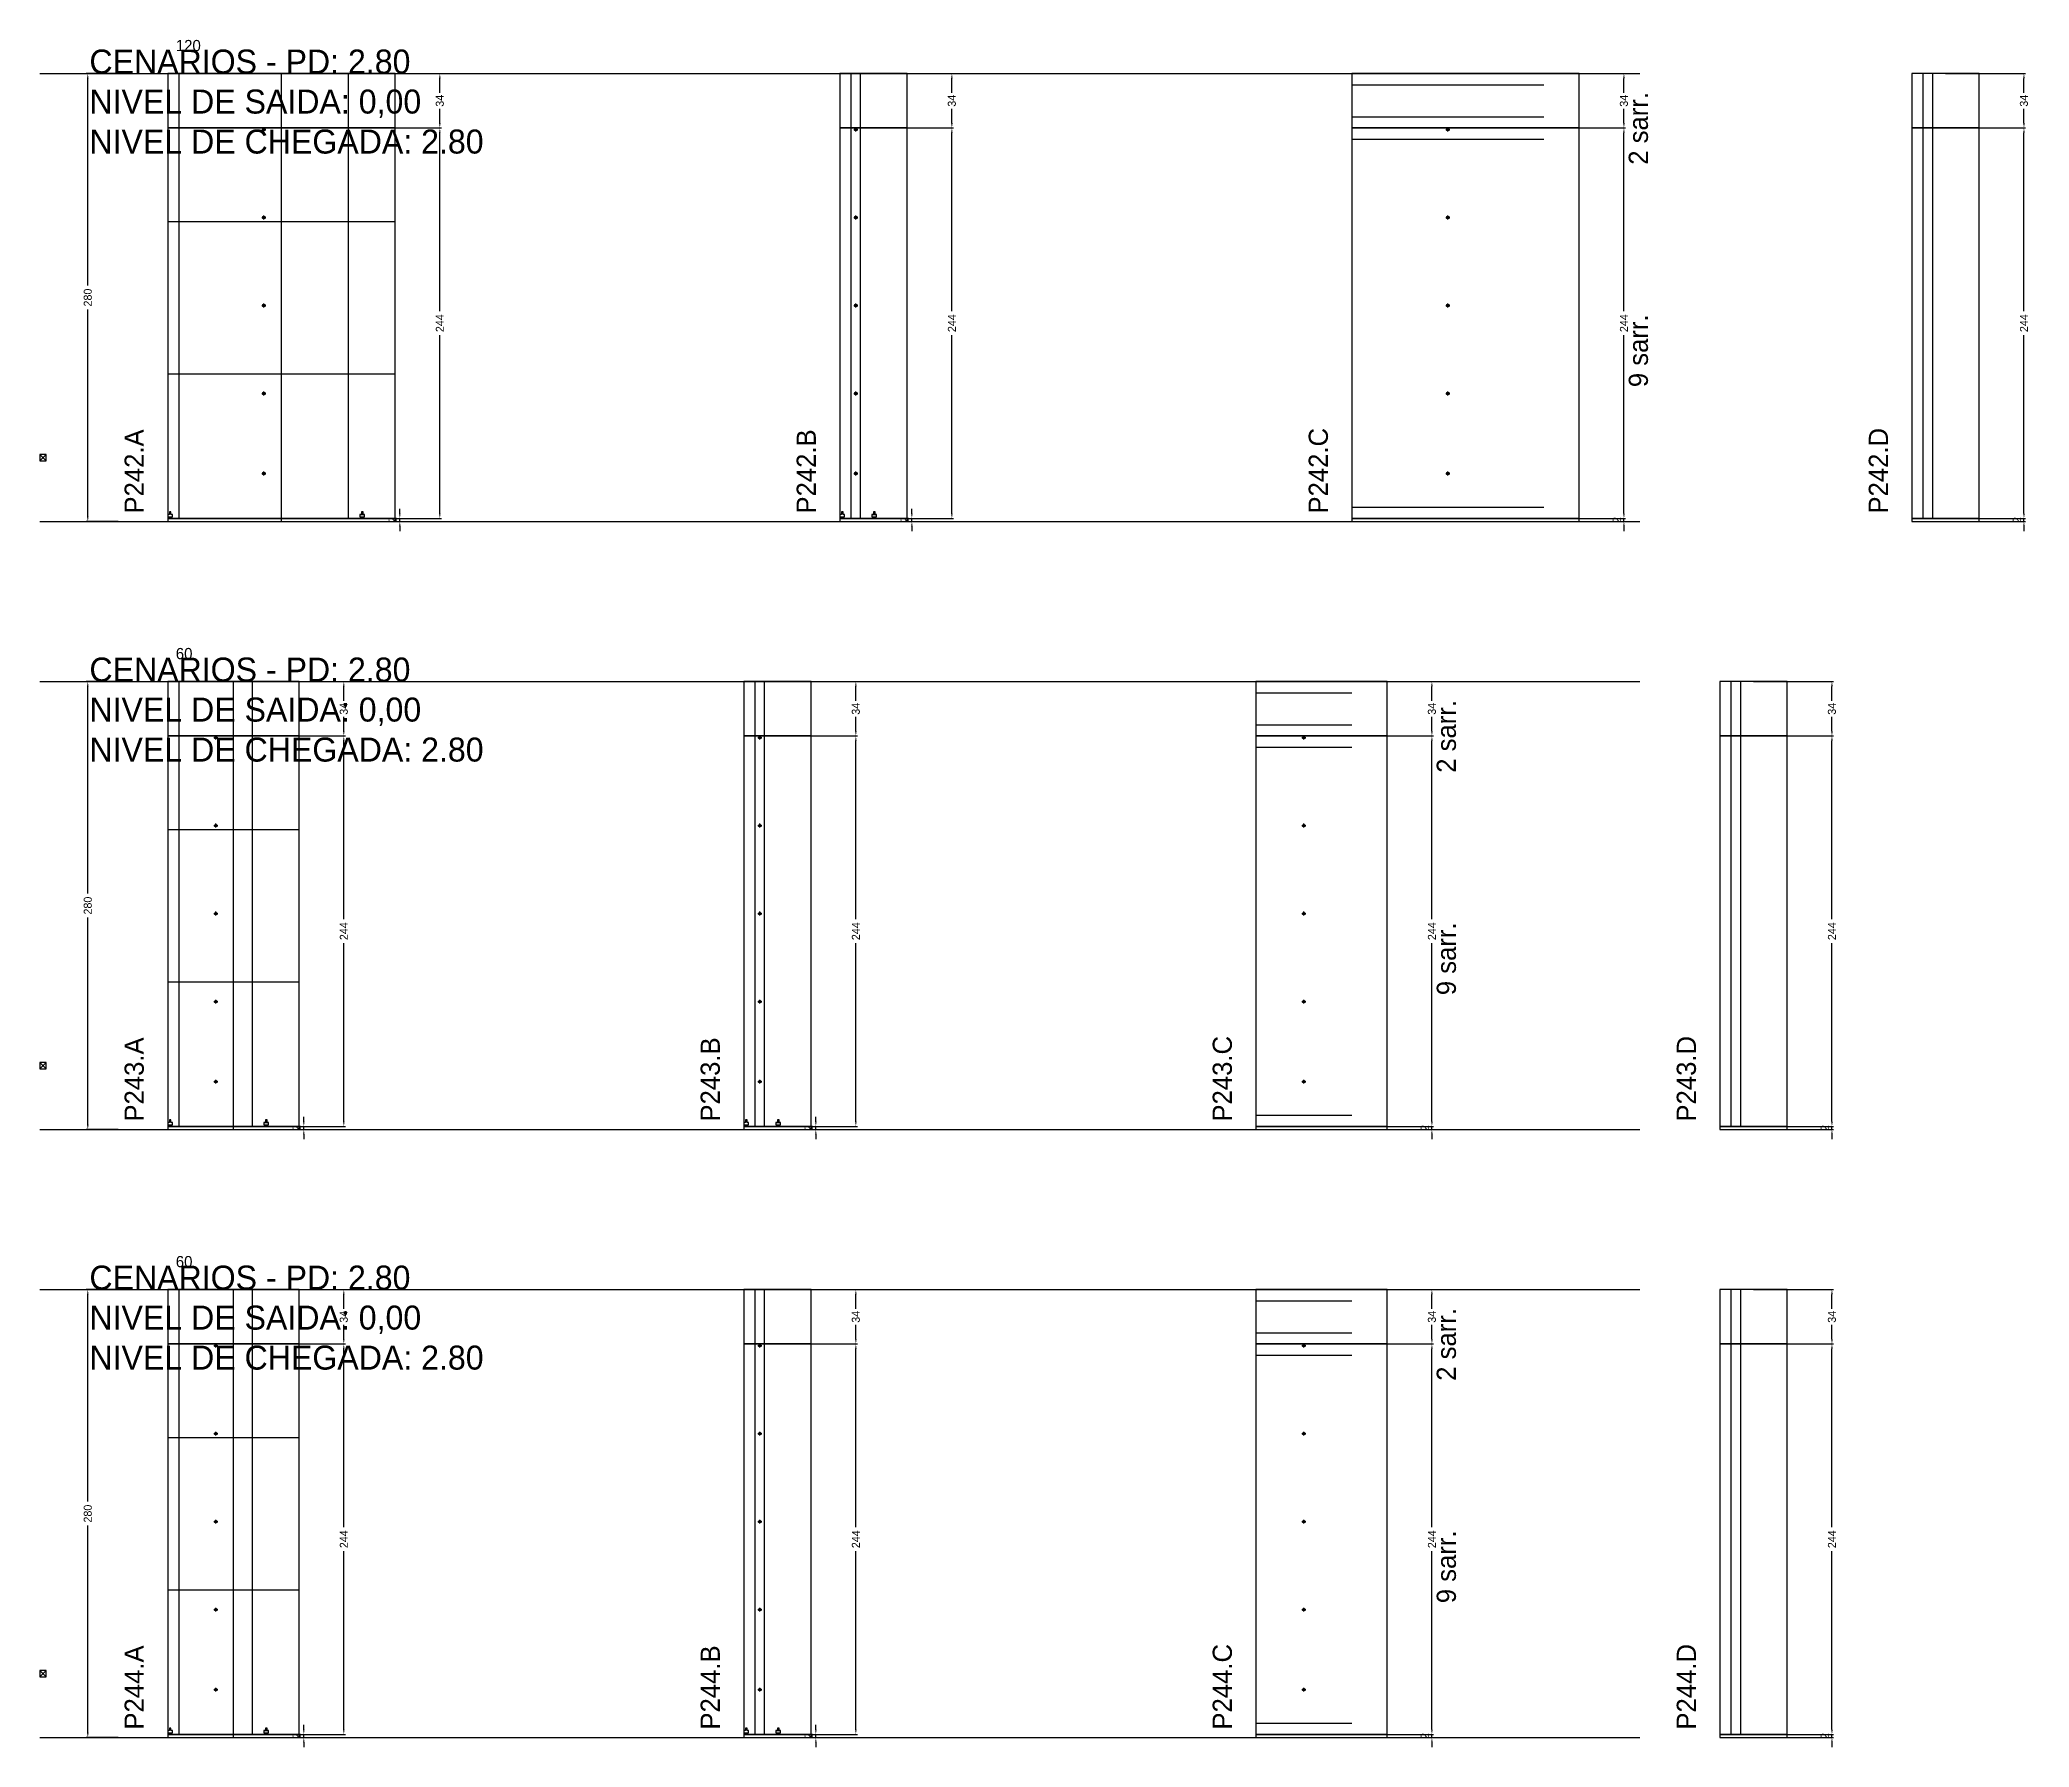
# Model space of a CAD drawing. Header units: centimetres. Extents: x -10500 to 4299, y -38766 to 295.
# Drawn here: x -7000 to -5757, y -32686 to -31619 of the extents above; entities that cross this region are included whole.
import ezdxf

# ---------------------------------------------------------------- set-up
doc = ezdxf.new("R2010")
doc.units = ezdxf.units.CM
doc.linetypes.add('DASHED', pattern=[2, -2])
for name, color, linetype in [('COTA', 241, 'Continuous'), ('COTAS FURACAO', 16, 'Continuous'), ('Madeira', 30, 'Continuous'), ('NOMENCLATURA', 7, 'Continuous'), ('Nível', 160, 'Continuous'), ('Painéis', 200, 'Continuous'), ('Perfil Metálico', 150, 'Continuous'), ('SARR_2.2x7', 40, 'Continuous'), ('texto', 7, 'Continuous')]:
    doc.layers.add(name, color=color, linetype=linetype)
doc.dimstyles.new('PAINEL-NOVA', dxfattribs={"dimtxt": 5, "dimasz": 3, "dimexe": 1, "dimexo": 1, "dimgap": 1, "dimtad": 1, "dimcen": 2.5, "dimazin": 3, "dimtfac": 1, "dimtmove": 0, "dimatfit": 3})

# ---------------------------------------------------------------- blocks, each defined once
blk = doc.blocks.new('_CLOSEDFILLED')
at = {"color": 0, "linetype": 'BYBLOCK'}
blk.add_solid([(-1, 0.16), (0, 0), (-1, -0.16)], dxfattribs=at)
blk = doc.blocks.new('*D2223')
for p, q in [((-6951, -31640), (-6971, -31640)), ((-6970, -31772.5), (-6970, -31643)), ((-6970, -31917), (-6970, -31787.5)), ((-6951, -31920), (-6971, -31920))]:
    blk.add_line(p, q)
at = {"layer": 'Defpoints'}
for p in [(-6950, -31640), (-6970, -31920), (-6950, -31920)]:
    blk.add_point(p, dxfattribs=at)
at = {"layer": 'COTA', "xscale": 3, "yscale": 3}
for p, rotation in [((-6970, -31640), 90), ((-6970, -31920), 270)]:
    blk.add_blockref('_CLOSEDFILLED', p, dxfattribs=dict(at, rotation=rotation))
at = {"layer": 'COTA', "insert": (-6970, -31780), "char_height": 5, "attachment_point": 5, "rotation": 90}
blk.add_mtext('280', dxfattribs=at)
blk = doc.blocks.new('MULDURA')
at = {"layer": 'Paineis'}
for p, q in [((0, 0), (4, 4)), ((4, 0), (0, 4))]:
    blk.add_line(p, q, dxfattribs=at)
blk.add_lwpolyline([(0, 0), (4, 0), (4, 4), (0, 4)], close=True, dxfattribs=at)
blk = doc.blocks.new('*D2225')
for p, q in [((-6799, -31674), (-6749, -31674)), ((-6750, -31788.5), (-6750, -31677)), ((-6750, -31915), (-6750, -31803.5)), ((-6799, -31918), (-6749, -31918))]:
    blk.add_line(p, q)
at = {"layer": 'Defpoints'}
for p in [(-6800, -31674), (-6800, -31918), (-6750, -31918)]:
    blk.add_point(p, dxfattribs=at)
at = {"layer": 'COTA', "xscale": 3, "yscale": 3}
for p, rotation in [((-6750, -31674), 90), ((-6750, -31918), 270)]:
    blk.add_blockref('_CLOSEDFILLED', p, dxfattribs=dict(at, rotation=rotation))
at = {"layer": 'COTA', "insert": (-6750, -31796), "char_height": 5, "attachment_point": 5, "rotation": 90}
blk.add_mtext('244', dxfattribs=at)
blk = doc.blocks.new('*D2226')
for p, q in [((-6799, -31640), (-6749, -31640)), ((-6750, -31652), (-6750, -31643)), ((-6750, -31671), (-6750, -31662)), ((-6799, -31674), (-6749, -31674))]:
    blk.add_line(p, q)
at = {"layer": 'Defpoints'}
for p in [(-6800, -31640), (-6800, -31674), (-6750, -31674)]:
    blk.add_point(p, dxfattribs=at)
at = {"layer": 'COTA', "xscale": 3, "yscale": 3}
for p, rotation in [((-6750, -31640), 90), ((-6750, -31674), 270)]:
    blk.add_blockref('_CLOSEDFILLED', p, dxfattribs=dict(at, rotation=rotation))
at = {"layer": 'COTA', "insert": (-6750, -31657), "char_height": 5, "attachment_point": 5, "rotation": 90}
blk.add_mtext('34', dxfattribs=at)
blk = doc.blocks.new('SLIPTEE')
at = {"layer": 'Paineis'}
blk.add_lwpolyline([(0, 0), (3, 0), (3, 1.5), (2, 1.5), (2, 3), (1, 3), (1, 1.5), (0, 1.5)], close=True, dxfattribs=at)
blk = doc.blocks.new('SLIPTDD')
at = {"layer": 'Paineis'}
blk.add_line((0, 1.5), (3, 1.5), dxfattribs=at)
blk.add_lwpolyline([(0, 0), (3, 0), (3, 1.5), (2, 1.5), (2, 3), (1, 3), (1, 1.5), (0, 1.5)], close=True, dxfattribs=at)
blk = doc.blocks.new('furacao')
at = {"layer": 'COTAS FURACAO'}
for p, q in [((-1.2, 0), (1.2, 0)), ((0, -1.2), (0, 1.2))]:
    blk.add_line(p, q, dxfattribs=at)
blk.add_circle((0, 0), 0.8, dxfattribs=at)
blk = doc.blocks.new('*D2228')
for p, q in [((-6479, -31674), (-6429, -31674)), ((-6430, -31788.5), (-6430, -31677)), ((-6430, -31915), (-6430, -31803.5)), ((-6479, -31918), (-6429, -31918))]:
    blk.add_line(p, q)
at = {"layer": 'Defpoints'}
for p in [(-6480, -31674), (-6480, -31918), (-6430, -31918)]:
    blk.add_point(p, dxfattribs=at)
at = {"layer": 'COTA', "xscale": 3, "yscale": 3}
for p, rotation in [((-6430, -31674), 90), ((-6430, -31918), 270)]:
    blk.add_blockref('_CLOSEDFILLED', p, dxfattribs=dict(at, rotation=rotation))
at = {"layer": 'COTA', "insert": (-6430, -31796), "char_height": 5, "attachment_point": 5, "rotation": 90}
blk.add_mtext('244', dxfattribs=at)
blk = doc.blocks.new('*D2229')
for p, q in [((-6479, -31640), (-6429, -31640)), ((-6430, -31652), (-6430, -31643)), ((-6430, -31671), (-6430, -31662)), ((-6479, -31674), (-6429, -31674))]:
    blk.add_line(p, q)
at = {"layer": 'Defpoints'}
for p in [(-6480, -31640), (-6480, -31674), (-6430, -31674)]:
    blk.add_point(p, dxfattribs=at)
at = {"layer": 'COTA', "xscale": 3, "yscale": 3}
for p, rotation in [((-6430, -31640), 90), ((-6430, -31674), 270)]:
    blk.add_blockref('_CLOSEDFILLED', p, dxfattribs=dict(at, rotation=rotation))
at = {"layer": 'COTA', "insert": (-6430, -31657), "char_height": 5, "attachment_point": 5, "rotation": 90}
blk.add_mtext('34', dxfattribs=at)
blk = doc.blocks.new('*D2231')
for p, q in [((-6059, -31674), (-6009, -31674)), ((-6010, -31788.5), (-6010, -31677)), ((-6010, -31915), (-6010, -31803.5)), ((-6059, -31918), (-6009, -31918))]:
    blk.add_line(p, q)
at = {"layer": 'Defpoints'}
for p in [(-6060, -31674), (-6060, -31918), (-6010, -31918)]:
    blk.add_point(p, dxfattribs=at)
at = {"layer": 'COTA', "xscale": 3, "yscale": 3}
for p, rotation in [((-6010, -31674), 90), ((-6010, -31918), 270)]:
    blk.add_blockref('_CLOSEDFILLED', p, dxfattribs=dict(at, rotation=rotation))
at = {"layer": 'COTA', "insert": (-6010, -31796), "char_height": 5, "attachment_point": 5, "rotation": 90}
blk.add_mtext('244', dxfattribs=at)
blk = doc.blocks.new('*D2232')
for p, q in [((-6059, -31640), (-6009, -31640)), ((-6010, -31652), (-6010, -31643)), ((-6010, -31671), (-6010, -31662)), ((-6059, -31674), (-6009, -31674))]:
    blk.add_line(p, q)
at = {"layer": 'Defpoints'}
for p in [(-6060, -31640), (-6060, -31674), (-6010, -31674)]:
    blk.add_point(p, dxfattribs=at)
at = {"layer": 'COTA', "xscale": 3, "yscale": 3}
for p, rotation in [((-6010, -31640), 90), ((-6010, -31674), 270)]:
    blk.add_blockref('_CLOSEDFILLED', p, dxfattribs=dict(at, rotation=rotation))
at = {"layer": 'COTA', "insert": (-6010, -31657), "char_height": 5, "attachment_point": 5, "rotation": 90}
blk.add_mtext('34', dxfattribs=at)
blk = doc.blocks.new('*D2234')
for p, q in [((-5809, -31674), (-5759, -31674)), ((-5760, -31788.5), (-5760, -31677)), ((-5760, -31915), (-5760, -31803.5)), ((-5809, -31918), (-5759, -31918))]:
    blk.add_line(p, q)
at = {"layer": 'Defpoints'}
for p in [(-5810, -31674), (-5810, -31918), (-5760, -31918)]:
    blk.add_point(p, dxfattribs=at)
at = {"layer": 'COTA', "xscale": 3, "yscale": 3}
for p, rotation in [((-5760, -31674), 90), ((-5760, -31918), 270)]:
    blk.add_blockref('_CLOSEDFILLED', p, dxfattribs=dict(at, rotation=rotation))
at = {"layer": 'COTA', "insert": (-5760, -31796), "char_height": 5, "attachment_point": 5, "rotation": 90}
blk.add_mtext('244', dxfattribs=at)
blk = doc.blocks.new('*D2235')
for p, q in [((-5809, -31640), (-5759, -31640)), ((-5760, -31652), (-5760, -31643)), ((-5760, -31671), (-5760, -31662)), ((-5809, -31674), (-5759, -31674))]:
    blk.add_line(p, q)
at = {"layer": 'Defpoints'}
for p in [(-5810, -31640), (-5810, -31674), (-5760, -31674)]:
    blk.add_point(p, dxfattribs=at)
at = {"layer": 'COTA', "xscale": 3, "yscale": 3}
for p, rotation in [((-5760, -31640), 90), ((-5760, -31674), 270)]:
    blk.add_blockref('_CLOSEDFILLED', p, dxfattribs=dict(at, rotation=rotation))
at = {"layer": 'COTA', "insert": (-5760, -31657), "char_height": 5, "attachment_point": 5, "rotation": 90}
blk.add_mtext('34', dxfattribs=at)
blk = doc.blocks.new('*D2249')
for p, q in [((-6951, -32020), (-6971, -32020)), ((-6970, -32152.5), (-6970, -32023)), ((-6970, -32297), (-6970, -32167.5)), ((-6951, -32300), (-6971, -32300))]:
    blk.add_line(p, q)
at = {"layer": 'Defpoints'}
for p in [(-6950, -32020), (-6970, -32300), (-6950, -32300)]:
    blk.add_point(p, dxfattribs=at)
at = {"layer": 'COTA', "xscale": 3, "yscale": 3}
for p, rotation in [((-6970, -32020), 90), ((-6970, -32300), 270)]:
    blk.add_blockref('_CLOSEDFILLED', p, dxfattribs=dict(at, rotation=rotation))
at = {"layer": 'COTA', "insert": (-6970, -32160), "char_height": 5, "attachment_point": 5, "rotation": 90}
blk.add_mtext('280', dxfattribs=at)
blk = doc.blocks.new('*D2251')
for p, q in [((-6859, -32054), (-6809, -32054)), ((-6810, -32168.5), (-6810, -32057)), ((-6810, -32295), (-6810, -32183.5)), ((-6859, -32298), (-6809, -32298))]:
    blk.add_line(p, q)
at = {"layer": 'Defpoints'}
for p in [(-6860, -32054), (-6860, -32298), (-6810, -32298)]:
    blk.add_point(p, dxfattribs=at)
at = {"layer": 'COTA', "xscale": 3, "yscale": 3}
for p, rotation in [((-6810, -32054), 90), ((-6810, -32298), 270)]:
    blk.add_blockref('_CLOSEDFILLED', p, dxfattribs=dict(at, rotation=rotation))
at = {"layer": 'COTA', "insert": (-6810, -32176), "char_height": 5, "attachment_point": 5, "rotation": 90}
blk.add_mtext('244', dxfattribs=at)
blk = doc.blocks.new('*D2252')
for p, q in [((-6859, -32020), (-6809, -32020)), ((-6810, -32032), (-6810, -32023)), ((-6810, -32051), (-6810, -32042)), ((-6859, -32054), (-6809, -32054))]:
    blk.add_line(p, q)
at = {"layer": 'Defpoints'}
for p in [(-6860, -32020), (-6860, -32054), (-6810, -32054)]:
    blk.add_point(p, dxfattribs=at)
at = {"layer": 'COTA', "xscale": 3, "yscale": 3}
for p, rotation in [((-6810, -32020), 90), ((-6810, -32054), 270)]:
    blk.add_blockref('_CLOSEDFILLED', p, dxfattribs=dict(at, rotation=rotation))
at = {"layer": 'COTA', "insert": (-6810, -32037), "char_height": 5, "attachment_point": 5, "rotation": 90}
blk.add_mtext('34', dxfattribs=at)
blk = doc.blocks.new('*D2254')
for p, q in [((-6539, -32054), (-6489, -32054)), ((-6490, -32168.5), (-6490, -32057)), ((-6490, -32295), (-6490, -32183.5)), ((-6539, -32298), (-6489, -32298))]:
    blk.add_line(p, q)
at = {"layer": 'Defpoints'}
for p in [(-6540, -32054), (-6540, -32298), (-6490, -32298)]:
    blk.add_point(p, dxfattribs=at)
at = {"layer": 'COTA', "xscale": 3, "yscale": 3}
for p, rotation in [((-6490, -32054), 90), ((-6490, -32298), 270)]:
    blk.add_blockref('_CLOSEDFILLED', p, dxfattribs=dict(at, rotation=rotation))
at = {"layer": 'COTA', "insert": (-6490, -32176), "char_height": 5, "attachment_point": 5, "rotation": 90}
blk.add_mtext('244', dxfattribs=at)
blk = doc.blocks.new('*D2255')
for p, q in [((-6539, -32020), (-6489, -32020)), ((-6490, -32032), (-6490, -32023)), ((-6490, -32051), (-6490, -32042)), ((-6539, -32054), (-6489, -32054))]:
    blk.add_line(p, q)
at = {"layer": 'Defpoints'}
for p in [(-6540, -32020), (-6540, -32054), (-6490, -32054)]:
    blk.add_point(p, dxfattribs=at)
at = {"layer": 'COTA', "xscale": 3, "yscale": 3}
for p, rotation in [((-6490, -32020), 90), ((-6490, -32054), 270)]:
    blk.add_blockref('_CLOSEDFILLED', p, dxfattribs=dict(at, rotation=rotation))
at = {"layer": 'COTA', "insert": (-6490, -32037), "char_height": 5, "attachment_point": 5, "rotation": 90}
blk.add_mtext('34', dxfattribs=at)
blk = doc.blocks.new('*D2257')
for p, q in [((-6179, -32054), (-6129, -32054)), ((-6130, -32168.5), (-6130, -32057)), ((-6130, -32295), (-6130, -32183.5)), ((-6179, -32298), (-6129, -32298))]:
    blk.add_line(p, q)
at = {"layer": 'Defpoints'}
for p in [(-6180, -32054), (-6180, -32298), (-6130, -32298)]:
    blk.add_point(p, dxfattribs=at)
at = {"layer": 'COTA', "xscale": 3, "yscale": 3}
for p, rotation in [((-6130, -32054), 90), ((-6130, -32298), 270)]:
    blk.add_blockref('_CLOSEDFILLED', p, dxfattribs=dict(at, rotation=rotation))
at = {"layer": 'COTA', "insert": (-6130, -32176), "char_height": 5, "attachment_point": 5, "rotation": 90}
blk.add_mtext('244', dxfattribs=at)
blk = doc.blocks.new('*D2258')
for p, q in [((-6179, -32020), (-6129, -32020)), ((-6130, -32032), (-6130, -32023)), ((-6130, -32051), (-6130, -32042)), ((-6179, -32054), (-6129, -32054))]:
    blk.add_line(p, q)
at = {"layer": 'Defpoints'}
for p in [(-6180, -32020), (-6180, -32054), (-6130, -32054)]:
    blk.add_point(p, dxfattribs=at)
at = {"layer": 'COTA', "xscale": 3, "yscale": 3}
for p, rotation in [((-6130, -32020), 90), ((-6130, -32054), 270)]:
    blk.add_blockref('_CLOSEDFILLED', p, dxfattribs=dict(at, rotation=rotation))
at = {"layer": 'COTA', "insert": (-6130, -32037), "char_height": 5, "attachment_point": 5, "rotation": 90}
blk.add_mtext('34', dxfattribs=at)
blk = doc.blocks.new('*D2260')
for p, q in [((-5929, -32054), (-5879, -32054)), ((-5880, -32168.5), (-5880, -32057)), ((-5880, -32295), (-5880, -32183.5)), ((-5929, -32298), (-5879, -32298))]:
    blk.add_line(p, q)
at = {"layer": 'Defpoints'}
for p in [(-5930, -32054), (-5930, -32298), (-5880, -32298)]:
    blk.add_point(p, dxfattribs=at)
at = {"layer": 'COTA', "xscale": 3, "yscale": 3}
for p, rotation in [((-5880, -32054), 90), ((-5880, -32298), 270)]:
    blk.add_blockref('_CLOSEDFILLED', p, dxfattribs=dict(at, rotation=rotation))
at = {"layer": 'COTA', "insert": (-5880, -32176), "char_height": 5, "attachment_point": 5, "rotation": 90}
blk.add_mtext('244', dxfattribs=at)
blk = doc.blocks.new('*D2261')
for p, q in [((-5929, -32020), (-5879, -32020)), ((-5880, -32032), (-5880, -32023)), ((-5880, -32051), (-5880, -32042)), ((-5929, -32054), (-5879, -32054))]:
    blk.add_line(p, q)
at = {"layer": 'Defpoints'}
for p in [(-5930, -32020), (-5930, -32054), (-5880, -32054)]:
    blk.add_point(p, dxfattribs=at)
at = {"layer": 'COTA', "xscale": 3, "yscale": 3}
for p, rotation in [((-5880, -32020), 90), ((-5880, -32054), 270)]:
    blk.add_blockref('_CLOSEDFILLED', p, dxfattribs=dict(at, rotation=rotation))
at = {"layer": 'COTA', "insert": (-5880, -32037), "char_height": 5, "attachment_point": 5, "rotation": 90}
blk.add_mtext('34', dxfattribs=at)
blk = doc.blocks.new('*D2275')
for p, q in [((-6951, -32400), (-6971, -32400)), ((-6970, -32532.5), (-6970, -32403)), ((-6970, -32677), (-6970, -32547.5)), ((-6951, -32680), (-6971, -32680))]:
    blk.add_line(p, q)
at = {"layer": 'Defpoints'}
for p in [(-6950, -32400), (-6970, -32680), (-6950, -32680)]:
    blk.add_point(p, dxfattribs=at)
at = {"layer": 'COTA', "xscale": 3, "yscale": 3}
for p, rotation in [((-6970, -32400), 90), ((-6970, -32680), 270)]:
    blk.add_blockref('_CLOSEDFILLED', p, dxfattribs=dict(at, rotation=rotation))
at = {"layer": 'COTA', "insert": (-6970, -32540), "char_height": 5, "attachment_point": 5, "rotation": 90}
blk.add_mtext('280', dxfattribs=at)
blk = doc.blocks.new('*D2277')
for p, q in [((-6859, -32434), (-6809, -32434)), ((-6810, -32548.5), (-6810, -32437)), ((-6810, -32675), (-6810, -32563.5)), ((-6859, -32678), (-6809, -32678))]:
    blk.add_line(p, q)
at = {"layer": 'Defpoints'}
for p in [(-6860, -32434), (-6860, -32678), (-6810, -32678)]:
    blk.add_point(p, dxfattribs=at)
at = {"layer": 'COTA', "xscale": 3, "yscale": 3}
for p, rotation in [((-6810, -32434), 90), ((-6810, -32678), 270)]:
    blk.add_blockref('_CLOSEDFILLED', p, dxfattribs=dict(at, rotation=rotation))
at = {"layer": 'COTA', "insert": (-6810, -32556), "char_height": 5, "attachment_point": 5, "rotation": 90}
blk.add_mtext('244', dxfattribs=at)
blk = doc.blocks.new('*D2278')
for p, q in [((-6859, -32400), (-6809, -32400)), ((-6810, -32412), (-6810, -32403)), ((-6810, -32431), (-6810, -32422)), ((-6859, -32434), (-6809, -32434))]:
    blk.add_line(p, q)
at = {"layer": 'Defpoints'}
for p in [(-6860, -32400), (-6860, -32434), (-6810, -32434)]:
    blk.add_point(p, dxfattribs=at)
at = {"layer": 'COTA', "xscale": 3, "yscale": 3}
for p, rotation in [((-6810, -32400), 90), ((-6810, -32434), 270)]:
    blk.add_blockref('_CLOSEDFILLED', p, dxfattribs=dict(at, rotation=rotation))
at = {"layer": 'COTA', "insert": (-6810, -32417), "char_height": 5, "attachment_point": 5, "rotation": 90}
blk.add_mtext('34', dxfattribs=at)
blk = doc.blocks.new('*D2280')
for p, q in [((-6539, -32434), (-6489, -32434)), ((-6490, -32548.5), (-6490, -32437)), ((-6490, -32675), (-6490, -32563.5)), ((-6539, -32678), (-6489, -32678))]:
    blk.add_line(p, q)
at = {"layer": 'Defpoints'}
for p in [(-6540, -32434), (-6540, -32678), (-6490, -32678)]:
    blk.add_point(p, dxfattribs=at)
at = {"layer": 'COTA', "xscale": 3, "yscale": 3}
for p, rotation in [((-6490, -32434), 90), ((-6490, -32678), 270)]:
    blk.add_blockref('_CLOSEDFILLED', p, dxfattribs=dict(at, rotation=rotation))
at = {"layer": 'COTA', "insert": (-6490, -32556), "char_height": 5, "attachment_point": 5, "rotation": 90}
blk.add_mtext('244', dxfattribs=at)
blk = doc.blocks.new('*D2281')
for p, q in [((-6539, -32400), (-6489, -32400)), ((-6490, -32412), (-6490, -32403)), ((-6490, -32431), (-6490, -32422)), ((-6539, -32434), (-6489, -32434))]:
    blk.add_line(p, q)
at = {"layer": 'Defpoints'}
for p in [(-6540, -32400), (-6540, -32434), (-6490, -32434)]:
    blk.add_point(p, dxfattribs=at)
at = {"layer": 'COTA', "xscale": 3, "yscale": 3}
for p, rotation in [((-6490, -32400), 90), ((-6490, -32434), 270)]:
    blk.add_blockref('_CLOSEDFILLED', p, dxfattribs=dict(at, rotation=rotation))
at = {"layer": 'COTA', "insert": (-6490, -32417), "char_height": 5, "attachment_point": 5, "rotation": 90}
blk.add_mtext('34', dxfattribs=at)
blk = doc.blocks.new('*D2283')
for p, q in [((-6179, -32434), (-6129, -32434)), ((-6130, -32548.5), (-6130, -32437)), ((-6130, -32675), (-6130, -32563.5)), ((-6179, -32678), (-6129, -32678))]:
    blk.add_line(p, q)
at = {"layer": 'Defpoints'}
for p in [(-6180, -32434), (-6180, -32678), (-6130, -32678)]:
    blk.add_point(p, dxfattribs=at)
at = {"layer": 'COTA', "xscale": 3, "yscale": 3}
for p, rotation in [((-6130, -32434), 90), ((-6130, -32678), 270)]:
    blk.add_blockref('_CLOSEDFILLED', p, dxfattribs=dict(at, rotation=rotation))
at = {"layer": 'COTA', "insert": (-6130, -32556), "char_height": 5, "attachment_point": 5, "rotation": 90}
blk.add_mtext('244', dxfattribs=at)
blk = doc.blocks.new('*D2284')
for p, q in [((-6179, -32400), (-6129, -32400)), ((-6130, -32412), (-6130, -32403)), ((-6130, -32431), (-6130, -32422)), ((-6179, -32434), (-6129, -32434))]:
    blk.add_line(p, q)
at = {"layer": 'Defpoints'}
for p in [(-6180, -32400), (-6180, -32434), (-6130, -32434)]:
    blk.add_point(p, dxfattribs=at)
at = {"layer": 'COTA', "xscale": 3, "yscale": 3}
for p, rotation in [((-6130, -32400), 90), ((-6130, -32434), 270)]:
    blk.add_blockref('_CLOSEDFILLED', p, dxfattribs=dict(at, rotation=rotation))
at = {"layer": 'COTA', "insert": (-6130, -32417), "char_height": 5, "attachment_point": 5, "rotation": 90}
blk.add_mtext('34', dxfattribs=at)
blk = doc.blocks.new('*D2286')
for p, q in [((-5929, -32434), (-5879, -32434)), ((-5880, -32548.5), (-5880, -32437)), ((-5880, -32675), (-5880, -32563.5)), ((-5929, -32678), (-5879, -32678))]:
    blk.add_line(p, q)
at = {"layer": 'Defpoints'}
for p in [(-5930, -32434), (-5930, -32678), (-5880, -32678)]:
    blk.add_point(p, dxfattribs=at)
at = {"layer": 'COTA', "xscale": 3, "yscale": 3}
for p, rotation in [((-5880, -32434), 90), ((-5880, -32678), 270)]:
    blk.add_blockref('_CLOSEDFILLED', p, dxfattribs=dict(at, rotation=rotation))
at = {"layer": 'COTA', "insert": (-5880, -32556), "char_height": 5, "attachment_point": 5, "rotation": 90}
blk.add_mtext('244', dxfattribs=at)
blk = doc.blocks.new('*D2287')
for p, q in [((-5929, -32400), (-5879, -32400)), ((-5880, -32412), (-5880, -32403)), ((-5880, -32431), (-5880, -32422)), ((-5929, -32434), (-5879, -32434))]:
    blk.add_line(p, q)
at = {"layer": 'Defpoints'}
for p in [(-5930, -32400), (-5930, -32434), (-5880, -32434)]:
    blk.add_point(p, dxfattribs=at)
at = {"layer": 'COTA', "xscale": 3, "yscale": 3}
for p, rotation in [((-5880, -32400), 90), ((-5880, -32434), 270)]:
    blk.add_blockref('_CLOSEDFILLED', p, dxfattribs=dict(at, rotation=rotation))
at = {"layer": 'COTA', "insert": (-5880, -32417), "char_height": 5, "attachment_point": 5, "rotation": 90}
blk.add_mtext('34', dxfattribs=at)

msp = doc.modelspace()

# ---------------------------------------------------------------- linework, layer by layer
at = {"layer": 'Madeira'}
for points in [[(-6920, -31732.4), (-6778, -31732.4)], [(-6920, -31827.6), (-6778, -31827.6)], [(-6920, -32112.4), (-6838, -32112.4)], [(-6920, -32207.6), (-6838, -32207.6)], [(-6920, -32492.4), (-6838, -32492.4)], [(-6920, -32587.6), (-6838, -32587.6)]]:
    msp.add_lwpolyline(points, dxfattribs=at)
at = {"layer": 'Nível', "linetype": 'DASHED'}
for points in [[(-7000, -31640), (-6000, -31640)], [(-7000, -31920), (-6000, -31920)], [(-7000, -32020), (-6000, -32020)], [(-7000, -32300), (-6000, -32300)], [(-7000, -32400), (-6000, -32400)], [(-7000, -32680), (-6000, -32680)]]:
    msp.add_lwpolyline(points, dxfattribs=at)
at = {"layer": 'Painéis'}
for points in [[(-6920, -31674), (-6778, -31674), (-6778, -31640), (-6920, -31640)], [(-6920, -31920), (-6778, -31920), (-6778, -31640), (-6920, -31640)], [(-6500, -31674), (-6458, -31674), (-6458, -31640), (-6500, -31640)], [(-6180, -31674), (-6038, -31674), (-6038, -31640), (-6180, -31640)], [(-5830, -31674), (-5788, -31674), (-5788, -31640), (-5830, -31640)], [(-6920, -31918), (-6778, -31918), (-6778, -31674), (-6920, -31674)], [(-6500, -31918), (-6458, -31918), (-6458, -31674), (-6500, -31674)], [(-6180, -31918), (-6038, -31918), (-6038, -31674), (-6180, -31674)], [(-5830, -31918), (-5788, -31918), (-5788, -31674), (-5830, -31674)], [(-6920, -31920), (-6778, -31920), (-6778, -31918), (-6920, -31918)], [(-6500, -31920), (-6458, -31920), (-6458, -31918), (-6500, -31918)], [(-6180, -31920), (-6038, -31920), (-6038, -31918), (-6180, -31918)], [(-5830, -31920), (-5788, -31920), (-5788, -31918), (-5830, -31918)], [(-6920, -32054), (-6838, -32054), (-6838, -32020), (-6920, -32020)], [(-6920, -32300), (-6838, -32300), (-6838, -32020), (-6920, -32020)], [(-6560, -32054), (-6518, -32054), (-6518, -32020), (-6560, -32020)], [(-6240, -32054), (-6158, -32054), (-6158, -32020), (-6240, -32020)], [(-5950, -32054), (-5908, -32054), (-5908, -32020), (-5950, -32020)], [(-6920, -32298), (-6838, -32298), (-6838, -32054), (-6920, -32054)], [(-6560, -32298), (-6518, -32298), (-6518, -32054), (-6560, -32054)], [(-6240, -32298), (-6158, -32298), (-6158, -32054), (-6240, -32054)], [(-5950, -32298), (-5908, -32298), (-5908, -32054), (-5950, -32054)], [(-6920, -32300), (-6838, -32300), (-6838, -32298), (-6920, -32298)], [(-6560, -32300), (-6518, -32300), (-6518, -32298), (-6560, -32298)], [(-6240, -32300), (-6158, -32300), (-6158, -32298), (-6240, -32298)], [(-5950, -32300), (-5908, -32300), (-5908, -32298), (-5950, -32298)], [(-6920, -32434), (-6838, -32434), (-6838, -32400), (-6920, -32400)], [(-6920, -32680), (-6838, -32680), (-6838, -32400), (-6920, -32400)], [(-6560, -32434), (-6518, -32434), (-6518, -32400), (-6560, -32400)], [(-6240, -32434), (-6158, -32434), (-6158, -32400), (-6240, -32400)], [(-5950, -32434), (-5908, -32434), (-5908, -32400), (-5950, -32400)], [(-6920, -32678), (-6838, -32678), (-6838, -32434), (-6920, -32434)], [(-6560, -32678), (-6518, -32678), (-6518, -32434), (-6560, -32434)], [(-6240, -32678), (-6158, -32678), (-6158, -32434), (-6240, -32434)], [(-5950, -32678), (-5908, -32678), (-5908, -32434), (-5950, -32434)], [(-6920, -32680), (-6838, -32680), (-6838, -32678), (-6920, -32678)], [(-6560, -32680), (-6518, -32680), (-6518, -32678), (-6560, -32678)], [(-6240, -32680), (-6158, -32680), (-6158, -32678), (-6240, -32678)], [(-5950, -32680), (-5908, -32680), (-5908, -32678), (-5950, -32678)]]:
    msp.add_lwpolyline(points, close=True, dxfattribs=at)
at = {"layer": 'Perfil Metálico'}
for p, q in [((-6849, -31920), (-6849, -31640)), ((-6879, -32300), (-6879, -32020)), ((-6879, -32680), (-6879, -32400))]:
    msp.add_line(p, q, dxfattribs=at)
at = {"layer": 'SARR_2.2x7'}
for points in [[(-6913, -31674), (-6913, -31640)], [(-6807, -31674), (-6807, -31640)], [(-6493, -31674), (-6493, -31640)], [(-6487, -31674), (-6487, -31640)], [(-5823, -31674), (-5823, -31640)], [(-5817, -31674), (-5817, -31640)], [(-6180, -31647), (-6060, -31647)], [(-6180, -31667), (-6060, -31667)], [(-6180, -31681), (-6060, -31681)], [(-6180, -31911), (-6060, -31911)], [(-6913, -32054), (-6913, -32020)], [(-6867, -32054), (-6867, -32020)], [(-6553, -32054), (-6553, -32020)], [(-6547, -32054), (-6547, -32020)], [(-5943, -32054), (-5943, -32020)], [(-5937, -32054), (-5937, -32020)], [(-6240, -32027), (-6180, -32027)], [(-6240, -32047), (-6180, -32047)], [(-6240, -32061), (-6180, -32061)], [(-6240, -32291), (-6180, -32291)], [(-6913, -32434), (-6913, -32400)], [(-6867, -32434), (-6867, -32400)], [(-6553, -32434), (-6553, -32400)], [(-6547, -32434), (-6547, -32400)], [(-6240, -32407), (-6180, -32407)], [(-5943, -32434), (-5943, -32400)], [(-5937, -32434), (-5937, -32400)], [(-6240, -32427), (-6180, -32427)], [(-6240, -32441), (-6180, -32441)], [(-6240, -32671), (-6180, -32671)]]:
    msp.add_lwpolyline(points, dxfattribs=at)
at = {"layer": 'SARR_2.2x7', "linetype": 'DASHED'}
for points in [[(-6913, -31918), (-6913, -31674)], [(-6807, -31918), (-6807, -31674)], [(-6493, -31918), (-6493, -31674)], [(-6487, -31918), (-6487, -31674)], [(-5823, -31918), (-5823, -31674)], [(-5817, -31918), (-5817, -31674)], [(-6913, -32298), (-6913, -32054)], [(-6867, -32298), (-6867, -32054)], [(-6553, -32298), (-6553, -32054)], [(-6547, -32298), (-6547, -32054)], [(-5943, -32298), (-5943, -32054)], [(-5937, -32298), (-5937, -32054)], [(-6913, -32678), (-6913, -32434)], [(-6867, -32678), (-6867, -32434)], [(-6553, -32678), (-6553, -32434)], [(-6547, -32678), (-6547, -32434)], [(-5943, -32678), (-5943, -32434)], [(-5937, -32678), (-5937, -32434)]]:
    msp.add_lwpolyline(points, dxfattribs=at)

# ---------------------------------------------------------------- block references
at = {"layer": 'COTA'}
for name, p in [('furacao', (-6860, -31675)), ('furacao', (-6490, -31675)), ('furacao', (-6120, -31675)), ('furacao', (-6860, -31730)), ('furacao', (-6490, -31730)), ('furacao', (-6120, -31730)), ('furacao', (-6860, -31785)), ('furacao', (-6490, -31785)), ('furacao', (-6120, -31785)), ('furacao', (-6860, -31840)), ('furacao', (-6490, -31840)), ('furacao', (-6120, -31840)), ('MULDURA', (-7000, -31882)), ('furacao', (-6860, -31890)), ('furacao', (-6490, -31890)), ('furacao', (-6120, -31890)), ('SLIPTEE', (-6920, -31917)), ('SLIPTDD', (-6800, -31917)), ('SLIPTEE', (-6500, -31917)), ('SLIPTDD', (-6480, -31917)), ('furacao', (-6890, -32055)), ('furacao', (-6550, -32055)), ('furacao', (-6210, -32055)), ('furacao', (-6890, -32110)), ('furacao', (-6550, -32110)), ('furacao', (-6210, -32110)), ('furacao', (-6890, -32165)), ('furacao', (-6550, -32165)), ('furacao', (-6210, -32165)), ('furacao', (-6890, -32220)), ('furacao', (-6550, -32220)), ('furacao', (-6210, -32220)), ('MULDURA', (-7000, -32262)), ('furacao', (-6890, -32270)), ('furacao', (-6550, -32270)), ('furacao', (-6210, -32270)), ('SLIPTEE', (-6920, -32297)), ('SLIPTDD', (-6860, -32297)), ('SLIPTEE', (-6560, -32297)), ('SLIPTDD', (-6540, -32297)), ('furacao', (-6890, -32435)), ('furacao', (-6550, -32435)), ('furacao', (-6210, -32435)), ('furacao', (-6890, -32490)), ('furacao', (-6550, -32490)), ('furacao', (-6210, -32490)), ('furacao', (-6890, -32545)), ('furacao', (-6550, -32545)), ('furacao', (-6210, -32545)), ('furacao', (-6890, -32600)), ('furacao', (-6550, -32600)), ('furacao', (-6210, -32600)), ('MULDURA', (-7000, -32642)), ('furacao', (-6890, -32650)), ('furacao', (-6550, -32650)), ('furacao', (-6210, -32650)), ('SLIPTEE', (-6920, -32677)), ('SLIPTDD', (-6860, -32677)), ('SLIPTEE', (-6560, -32677)), ('SLIPTDD', (-6540, -32677))]:
    msp.add_blockref(name, p, dxfattribs=at)

# ---------------------------------------------------------------- texts
at = {"layer": 'NOMENCLATURA'}
for s, p in [('CENARIOS - PD: 2.80', (-6969, -31640)), ('NIVEL DE SAIDA: 0,00', (-6969, -31665)), ('NIVEL DE CHEGADA: 2.80', (-6969, -31690)), ('CENARIOS - PD: 2.80', (-6969, -32020)), ('NIVEL DE SAIDA: 0,00', (-6969, -32045)), ('NIVEL DE CHEGADA: 2.80', (-6969, -32070)), ('CENARIOS - PD: 2.80', (-6969, -32400)), ('NIVEL DE SAIDA: 0,00', (-6969, -32425)), ('NIVEL DE CHEGADA: 2.80', (-6969, -32450))]:
    msp.add_text(s, height=15, dxfattribs=at).set_placement(p)
for s, p in [('2 sarr.', (-5995, -31697)), ('9 sarr.', (-5995, -31836)), ('P242.A', (-6935, -31915)), ('P242.B', (-6515, -31915)), ('P242.C', (-6195, -31915)), ('P242.D', (-5845, -31915)), ('2 sarr.', (-6115, -32077)), ('9 sarr.', (-6115, -32216)), ('P243.A', (-6935, -32295)), ('P243.B', (-6575, -32295)), ('P243.C', (-6255, -32295)), ('P243.D', (-5965, -32295)), ('2 sarr.', (-6115, -32457)), ('9 sarr.', (-6115, -32596)), ('P244.A', (-6935, -32675)), ('P244.B', (-6575, -32675)), ('P244.C', (-6255, -32675)), ('P244.D', (-5965, -32675))]:
    msp.add_text(s, height=12, rotation=90, dxfattribs=at).set_placement(p)
at = {"layer": 'texto'}
for s, p in [('120', (-6915, -31626)), ('60', (-6915, -32006)), ('60', (-6915, -32386))]:
    msp.add_text(s, height=7, dxfattribs=at).set_placement(p)

# ---------------------------------------------------------------- dimensions: what is measured, and where the dimension line sits
at = {"layer": 'COTA'}
for base, p1, p2, picture, middle in [((-6970, -31920), (-6950, -31920), (-6950, -31640), '*D2223', (-6970, -31780)), ((-6750, -31674), (-6800, -31674), (-6800, -31640), '*D2226', (-6750, -31657)), ((-6430, -31674), (-6480, -31674), (-6480, -31640), '*D2229', (-6430, -31657)), ((-6010, -31674), (-6060, -31674), (-6060, -31640), '*D2232', (-6010, -31657)), ((-5760, -31674), (-5810, -31674), (-5810, -31640), '*D2235', (-5760, -31657)), ((-6750, -31918), (-6800, -31918), (-6800, -31674), '*D2225', (-6750, -31796)), ((-6430, -31918), (-6480, -31918), (-6480, -31674), '*D2228', (-6430, -31796)), ((-6010, -31918), (-6060, -31918), (-6060, -31674), '*D2231', (-6010, -31796)), ((-5760, -31918), (-5810, -31918), (-5810, -31674), '*D2234', (-5760, -31796)), ((-6970, -32300), (-6950, -32300), (-6950, -32020), '*D2249', (-6970, -32160)), ((-6810, -32054), (-6860, -32054), (-6860, -32020), '*D2252', (-6810, -32037)), ((-6490, -32054), (-6540, -32054), (-6540, -32020), '*D2255', (-6490, -32037)), ((-6130, -32054), (-6180, -32054), (-6180, -32020), '*D2258', (-6130, -32037)), ((-5880, -32054), (-5930, -32054), (-5930, -32020), '*D2261', (-5880, -32037)), ((-6810, -32298), (-6860, -32298), (-6860, -32054), '*D2251', (-6810, -32176)), ((-6490, -32298), (-6540, -32298), (-6540, -32054), '*D2254', (-6490, -32176)), ((-6130, -32298), (-6180, -32298), (-6180, -32054), '*D2257', (-6130, -32176)), ((-5880, -32298), (-5930, -32298), (-5930, -32054), '*D2260', (-5880, -32176)), ((-6970, -32680), (-6950, -32680), (-6950, -32400), '*D2275', (-6970, -32540)), ((-6810, -32434), (-6860, -32434), (-6860, -32400), '*D2278', (-6810, -32417)), ((-6490, -32434), (-6540, -32434), (-6540, -32400), '*D2281', (-6490, -32417)), ((-6130, -32434), (-6180, -32434), (-6180, -32400), '*D2284', (-6130, -32417)), ((-5880, -32434), (-5930, -32434), (-5930, -32400), '*D2287', (-5880, -32417)), ((-6810, -32678), (-6860, -32678), (-6860, -32434), '*D2277', (-6810, -32556)), ((-6490, -32678), (-6540, -32678), (-6540, -32434), '*D2280', (-6490, -32556)), ((-6130, -32678), (-6180, -32678), (-6180, -32434), '*D2283', (-6130, -32556)), ((-5880, -32678), (-5930, -32678), (-5930, -32434), '*D2286', (-5880, -32556))]:
    dim = msp.add_linear_dim(base=base, p1=p1, p2=p2, angle=90, dimstyle='PAINEL-NOVA', dxfattribs=at)
    dim.commit()
    dim.dimension.update_dxf_attribs({"geometry": picture, "text_midpoint": middle})
for base, p1, p2 in [((-6775, -31920), (-6800, -31920), (-6800, -31918)), ((-6455, -31920), (-6480, -31920), (-6480, -31918)), ((-6010, -31920), (-6060, -31920), (-6060, -31918)), ((-5760, -31920), (-5810, -31920), (-5810, -31918)), ((-6835, -32300), (-6860, -32300), (-6860, -32298)), ((-6515, -32300), (-6540, -32300), (-6540, -32298)), ((-6130, -32300), (-6180, -32300), (-6180, -32298)), ((-5880, -32300), (-5930, -32300), (-5930, -32298)), ((-6835, -32680), (-6860, -32680), (-6860, -32678)), ((-6515, -32680), (-6540, -32680), (-6540, -32678)), ((-6130, -32680), (-6180, -32680), (-6180, -32678)), ((-5880, -32680), (-5930, -32680), (-5930, -32678))]:
    msp.add_linear_dim(base=base, p1=p1, p2=p2, angle=90, dimstyle='PAINEL-NOVA', dxfattribs=at).render()

doc.saveas('drawing.dxf')
